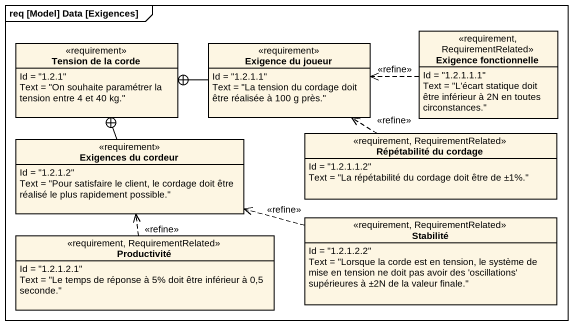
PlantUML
@startuml
mainframe req [Model] Data [Exigences]
hide circle
hide empty members
class "Exigence fonctionnelle" as Exigence_fonctionnelle <<requirement, RequirementRelated>> {
  Id = "1.2.1.1.1"
  Text = "L'écart statique doit être inférieur à 2N en toutes circonstances."
}
class "Tension de la corde" as Tension_de_la_corde <<requirement>> {
  Id = "1.2.1"
  Text = "On souhaite paramétrer la tension entre 4 et 40 kg."
}
class "Exigence du joueur" as Exigence_du_joueur <<requirement>> {
  Id = "1.2.1.1"
  Text = "La tension du cordage doit être réalisée à 100 g près."
}
class "Exigences du cordeur" as Exigences_du_cordeur <<requirement>> {
  Id = "1.2.1.2"
  Text = "Pour satisfaire le client, le cordage doit être réalisé le plus rapidement possible."
}
class "Répétabilité du cordage" as Répétabilité_du_cordage <<requirement, RequirementRelated>> {
  Id = "1.2.1.1.2"
  Text = "La répétabilité du cordage doit être de ±1%."
}
class Stabilité <<requirement, RequirementRelated>> {
  Id = "1.2.1.2.2"
  Text = "Lorsque la corde est en tension, le système de mise en tension ne doit pas avoir des 'oscillations' supérieures à ±2N de la valeur finale."
}
class Productivité <<requirement, RequirementRelated>> {
  Id = "1.2.1.2.1"
  Text = "Le temps de réponse à 5% doit être inférieur à 0,5 seconde."
}
Exigence_fonctionnelle .left.> Exigence_du_joueur : <<refine>>
Exigence_du_joueur -left-+ Tension_de_la_corde
Exigences_du_cordeur -up-+ Tension_de_la_corde
Répétabilité_du_cordage .up.> Exigence_du_joueur : <<refine>>
Stabilité .left.> Exigences_du_cordeur : <<refine>>
Productivité .up.> Exigences_du_cordeur : <<refine>>
@enduml
